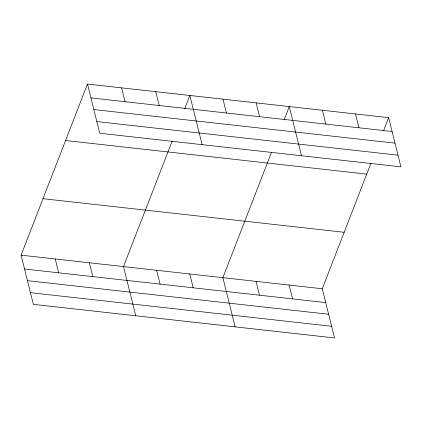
<?xml version="1.0" encoding="UTF-8"?>
<svg xmlns="http://www.w3.org/2000/svg" width="422" height="422" viewBox="0 0 422 422"><rect width="100%" height="100%" fill="white"/><g stroke="black" fill="none" stroke-linecap="round" stroke-linejoin="round"><path stroke-width="0.63" d="M370.97 163.182L322.26 288.753L334.525 337.943L33.364 304.352L21.1 255.162L87.475 84.057L388.636 117.648L400.9 166.838L99.74 133.246L87.475 84.057M172.202 141.011L123.493 266.583L135.757 315.772M184.688 108.834L189.868 95.477L202.133 144.667M271.589 152.099L222.879 277.671L235.144 326.86M284.069 119.922L289.255 106.56L301.519 155.75M383.688 130.398L388.636 117.648M90.925 97.893L392.085 131.485M93.832 109.556L394.992 143.148M96.828 121.578L397.993 155.169M65.568 140.521L366.734 174.112M43.002 198.699L344.167 232.29M21.1 255.162L322.26 288.753M24.55 268.999L325.71 302.59M27.456 280.667L328.622 314.258M30.458 292.683L331.618 326.28M355.509 113.951L358.958 127.787M322.382 110.258L325.831 124.094M256.122 102.868L259.572 116.704M289.133 285.061L292.583 298.897M222.995 99.17L226.445 113.006M256.006 281.363L259.456 295.2M155.739 91.669L159.189 105.505M189.752 273.973L193.202 287.809M121.605 87.86L125.054 101.697M156.625 270.28L160.07 284.117M89.364 262.779L92.814 276.616M55.229 258.971L58.679 272.807"/></g></svg>
